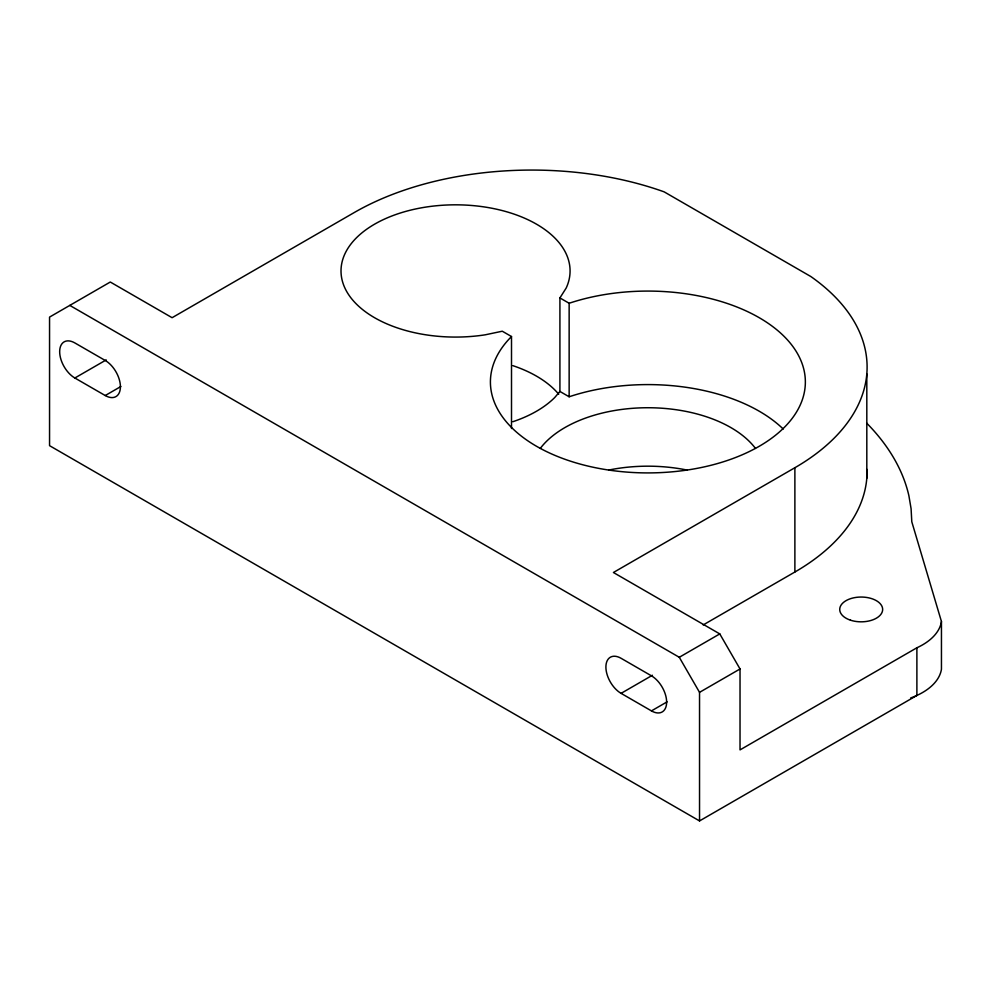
<?xml version="1.0" encoding="UTF-8"?>
<svg xmlns="http://www.w3.org/2000/svg" width="991" height="991" viewBox="0 0 991 991"><rect width="100%" height="100%" fill="white"/><g stroke="black" fill="none" stroke-linecap="round" stroke-linejoin="round"><path stroke-width="1.49" d="M559.915 297.932L566.171 288.059A114.535 66.124 0 0 0 465.522 205.075A114.535 66.124 0 0 0 341.449 276.712A114.535 66.124 0 0 0 485.181 334.822L502.276 331.217L511.505 336.531A157.482 90.924 0 0 0 620.539 471.53A157.482 90.924 0 0 0 802.97 366.212A157.482 90.924 0 0 0 569.144 303.258L559.915 297.932L559.915 391.445L554.725 397.527A114.535 66.124 0 0 1 512.805 421.732M74.858 378.005L105.232 395.533A21.48 12.4 60 0 0 120.407 386.763A21.48 12.4 60 0 0 105.232 360.464L74.858 342.936A21.48 12.4 60 0 0 59.671 351.706A21.48 12.4 60 0 0 74.858 378.005L106.21 359.906M105.232 395.533L120.902 386.49M916.886 647.78L916.886 695.447L699.535 820.932L49.55 445.665L49.55 317.095L110.286 282.026L172.1 317.702L354.307 212.508A250.983 144.909 0 0 1 664.181 191.87L810.824 276.526A246.586 142.37 0 0 1 794.881 467.727L613.404 572.501L719.776 633.906L740.029 668.975L740.029 749.89L916.886 647.78A65.418 37.769 0 0 0 941.45 621.543L911.794 521.774L911.088 508.73L908.896 495.748A344.757 199.042 0 0 0 866.691 423.132M703.176 624.949L794.881 572.018A246.586 142.37 0 0 0 867.075 469.449M69.791 305.401L679.281 657.281L719.776 633.906M621.084 693.353L651.446 710.894A21.48 12.4 60 0 0 666.633 702.123A21.48 12.4 60 0 0 651.446 675.825L621.084 658.297A21.48 12.4 60 0 0 605.897 667.054A21.48 12.4 60 0 0 621.084 693.353L652.425 675.255M651.446 710.894L667.116 701.839M699.535 820.932L699.535 692.35L740.029 668.975M559.915 391.445L569.144 396.772A157.482 90.924 0 0 1 783.224 429.029M679.281 657.281L699.535 692.35M941.45 621.543L941.45 669.21A65.418 37.769 0 0 1 910.679 697.961M866.815 373.904L866.815 478.195M794.881 467.727L794.881 572.018M569.144 303.258L569.144 396.772M511.505 336.531L511.505 428.521M608.697 470.068A117.396 67.772 0 0 1 687.073 470.068M540.281 448.415A117.396 67.772 0 0 1 647.879 407.735A117.396 67.772 0 0 1 755.476 448.415M512.805 365.642A114.535 66.124 0 0 1 558.726 394.22M850.451 620.168A21.48 12.4 0 0 0 882.659 609.44A21.48 12.4 0 0 0 850.451 598.7A21.48 12.4 0 0 0 850.451 620.168"/></g></svg>
